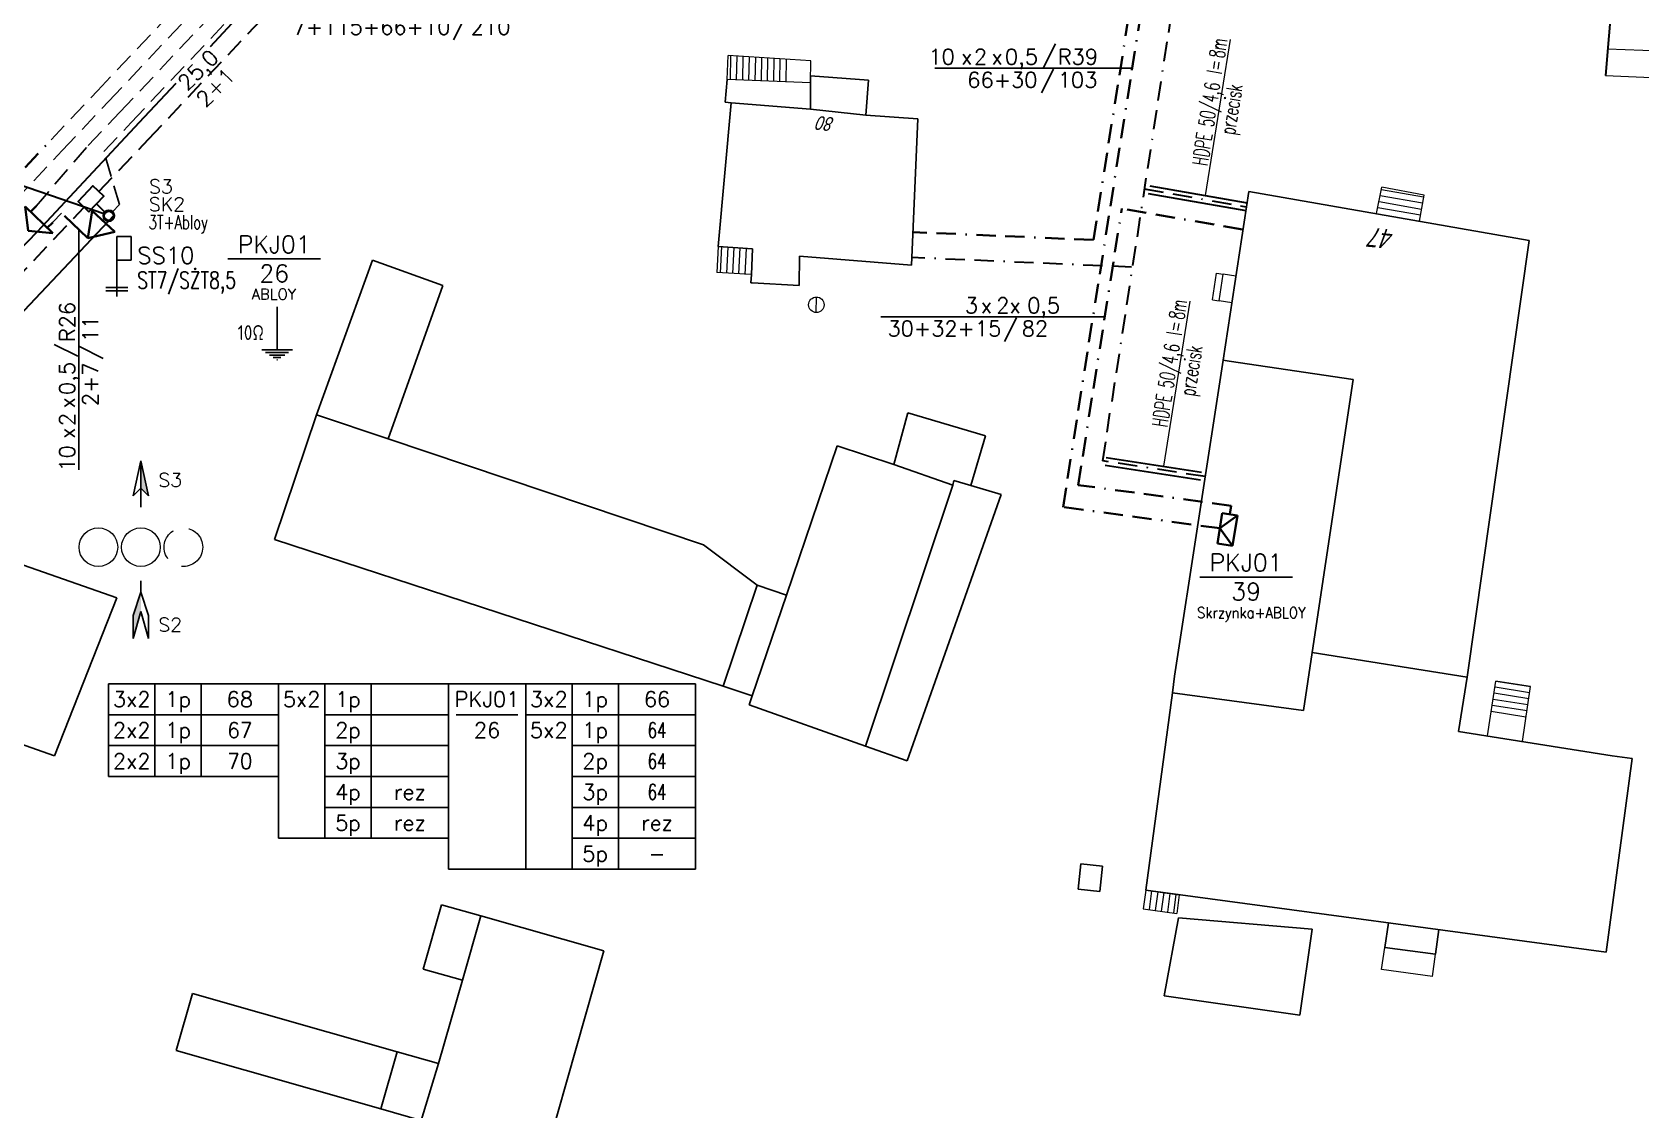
# Model space of a CAD drawing. Header units: millimetres. Extents: x 4848043 to 9699780, y 5827542 to 11659147.
# Drawn here: x 4849736.9 to 4849861.9, y 5827695.2 to 5827778.9 of the extents above; entities that cross this region are included whole.
import ezdxf
from ezdxf.enums import TextEntityAlignment as Align

# ---------------------------------------------------------------- set-up
doc = ezdxf.new("R2010")
doc.units = ezdxf.units.MM
doc.header["$MEASUREMENT"] = 0
for name, pattern in [('0', [0]), ('BORDER', [1.75, 0.5, -0.25, 0.5, -0.25, 0, -0.25]), ('DASHED', [0.75, 0.5, -0.25]), ('KOJ', [0]), ('SCH', [0])]:
    doc.linetypes.add(name, pattern=pattern)
doc.layers.get('0').update_dxf_attribs({"lineweight": 18})
for name, color, linetype, lineweight in [('EADTD_T_0', 7, '0', 18), ('EBTPO_L_6', 9, '0', 18), ('EBUPP_L_0', 7, '0', 18), ('EBUPP_L_3', 6, '0', 25), ('EDZTD_T_0', 7, '0', 25), ('SDRPK_L_0', 7, '0', 35), ('TEL kable doziemne proj.', 32, 'BORDER', 30), ('TEL kanalizacja tel. proj.', 32, 'DASHED', 30), ('TEL rury', 6, 'Continuous', 30), ('TEL rury opis MONIKA', 6, 'Continuous', 20), ('TEL studnie projektowane', 32, 'Continuous', 30), ('TES kable doziemne proj.', 4, 'BORDER', 40), ('TES kable napow. proj.', 241, 'LIN_NAPOW_PROJ', 35), ('TES zakończenia projektowane', 4, 'Continuous', 40), ('TES złącza projektowane', 4, 'Continuous', 40), ('UKKPA_T_6', 251, '0', 18), ('UTTPA_T_2', 34, '0', 18)]:
    doc.layers.add(name, color=color, linetype=linetype, lineweight=lineweight)
for name, color, linetype in [('OPIS_KABLA', 30, 'Continuous'), ('OPIS_RURY', 6, 'Continuous'), ('RURY-ISTN', 6, 'Continuous'), ('S-T-DLUG', 30, 'Continuous'), ('TEL długości przelotów', 30, 'Continuous'), ('TES kable kanałowe proj.', 4, 'DASHED'), ('TES opisy kabli abon.', 30, 'Continuous'), ('TES opisy kabli rozdz.', 30, 'Continuous'), ('TES opisy zakończeń', 30, 'Continuous'), ('TES strzałki i odnośniki', 7, 'Continuous'), ('TES słup. PD', 6, 'Continuous')]:
    doc.layers.add(name, color=color, linetype=linetype)
doc.styles.add('ROMANS', font='simplex.shx')
doc.styles.add('SIMPLEX', font='simplex.shx', dxfattribs={"width": 0.8, "height": 1.5})
doc.styles.get("Standard").update_dxf_attribs({"font": 'txt', "width": 0.8, "oblique": 15})
doc.linetypes.add('LIN_NAPOW_PROJ', pattern='A,0.0001,-0.4,[136,l_napow.shx,S=0.1,R=0,X=-0.4,Y=0],-0.2,[137,l_napow.shx,S=0.1,R=0,X=-0.2,Y=0],-0.2', length=0.8001)

# ---------------------------------------------------------------- blocks, each defined once
blk = doc.blocks.new('SZB')
at = {"color": 0}
blk.add_line((-0.49489, -0.000465), (0.50511, -0.000465), dxfattribs=at)
blk.add_circle((0.00511, -0.000465), 0.5, dxfattribs=at)
blk = doc.blocks.new('SLS')
at = {"color": 0}
blk.add_circle((0, 0), 0.25, dxfattribs=at)
blk.add_circle((0, 0), 0.25, dxfattribs=at)
blk = doc.blocks.new('KBR-SL1P')
for p, q in [((0, 0), (-1, 1.48)), ((-1, 1.48), (1, 1.48)), ((1, 1.48), (0, 0))]:
    blk.add_line(p, q)
blk.add_circle((0, 1.98), 0.35)
blk = doc.blocks.new('KB-RZP')
at = {"style": 'SIMPLEX'}
for s, p in [('/', (0.5, 0.39)), ('x', (-4.75, 0.25)), ('x', (-2.78, 0.25))]:
    blk.add_text(s, height=1, dxfattribs=at).set_placement(p)
for tag, p in [('POJ-KAB', (-5.16, 0.25)), ('DL-KAB', (0.19, -1.25))]:
    blk.add_attdef(tag, text='', height=1, dxfattribs=at).set_placement(p, align=Align.RIGHT)
for tag, p in [('KONS-KAB', (-3.5, 0.25)), ('SR-ZYL', (-0.85, 0.25)), ('SEP', (0.84, -1.25))]:
    blk.add_attdef(tag, text='', height=1, dxfattribs=at).set_placement(p, align=Align.CENTER)
for tag, p in [('NR-KAB', (1.5, 0.25)), ('DL-MON', (1.5, -1.25))]:
    blk.add_attdef(tag, p, '', height=1, dxfattribs=at)
at = {"style": 'SIMPLEX', "flags": 1}
blk.add_attdef('TYP-KAB', text='', height=0.5, dxfattribs=at).set_placement((-8.41, 0.25), align=Align.RIGHT)
blk.add_attdef('REJ-SZAF', (7.64, 0.25), '', height=0.5, dxfattribs=at)
blk = doc.blocks.new('KB-IWP')
at = {"style": 'SIMPLEX'}
for p in [(-1.22, 0.25), (0.64, 0.25)]:
    blk.add_text('x', height=1, dxfattribs=at).set_placement(p, align=Align.RIGHT)
for tag, p in [('POJ-KAB', (-2.13, 0.25)), ('DL-KAB', (-0.62, -1.25))]:
    blk.add_attdef(tag, text='', height=1, dxfattribs=at).set_placement(p, align=Align.RIGHT)
for tag, p in [('KONS-KAB', (-0.52, 0.25)), ('SR-ZYL', (2.12, 0.25)), ('SEP', (-0.02, -1.25))]:
    blk.add_attdef(tag, text='', height=1, dxfattribs=at).set_placement(p, align=Align.CENTER)
at = {"style": 'SIMPLEX', "flags": 1}
blk.add_attdef('TYP-KAB', text='', height=0.5, dxfattribs=at).set_placement((-6.02, 0.25), align=Align.RIGHT)
blk.add_attdef('REJ-SZAF', (6.39, 0.25), '', height=0.5, dxfattribs=at)
at = {"style": 'SIMPLEX'}
blk.add_attdef('DL-MON', (0.7, -1.25), '', height=1, dxfattribs=at)
blk = doc.blocks.new('KBR-ZP2')
blk.add_line((-4, 2), (4, 2))
at = {"style": 'SIMPLEX'}
for tag, p in [('REJ-SZAF', (0, 2.5)), ('NR-ZAK', (0, 0))]:
    blk.add_attdef(tag, text='', height=1.5, dxfattribs=at).set_placement(p, align=Align.CENTER)
blk = doc.blocks.new('S-T-DLUG')
at = {"style": 'ROMANS'}
blk.add_attdef('DL.KAN', text='', height=1, dxfattribs=at).set_placement((0, 0.3), align=Align.CENTER)
blk.add_attdef('L.OTW', text='', height=1, dxfattribs=at).set_placement((0, -0.3), align=Align.TOP_CENTER)
blk = doc.blocks.new('S1')
for p, q in [((0, 5.58), (-0.5, 3.33)), ((0, 2.58), (0, 5.58)), ((0.5, 3.33), (0, 5.58)), ((-0.5, 3.33), (0, 3.83)), ((0, 3.83), (0.5, 3.33)), ((-0.5, -4.42), (0, -2.92)), ((0, -2.92), (0, -2.17)), ((0, -2.92), (0.5, -4.42)), ((-0.5, -5.92), (0, -4.17)), ((-0.5, -4.42), (-0.5, -5.92)), ((0, -4.17), (0.5, -5.92)), ((0.5, -5.92), (0.5, -4.42))]:
    blk.add_line(p, q)
for points in [[(0, 5.58), (0, 3.83), (0.5, 3.33)], [(0, -2.92), (-0.5, -4.42), (0, -4.17), (-0.5, -5.92)]]:
    blk.add_solid(points)
blk = doc.blocks.new('ZL-2P')
for p, q in [((0, 0), (1, 1.25)), ((1, 1.25), (1, -1.25)), ((1, -1.25), (0, 0)), ((1, 0.75), (1.5, 0.75)), ((1, -0.75), (1.5, -0.75))]:
    blk.add_line(p, q)
blk = doc.blocks.new('KBR-GL1P')
for p, q in [((-1, 1), (0, 0)), ((-1, 1), (1, 1)), ((-1, 0), (-1, 1)), ((1, 0), (-1, 0)), ((0, 0), (1, 1)), ((1, 1), (1, 0))]:
    blk.add_line(p, q)
blk = doc.blocks.new('*U147')
for p, q in [((10, 0), (0, 0)), ((0, 0), (0, -4)), ((10, -4), (10, 0)), ((0, -4), (0, -8)), ((9, -4), (1, -4)), ((10, -8), (10, -4)), ((0, -8), (0, -12)), ((10, -12), (10, -8)), ((0, -12), (0, -16)), ((10, -16), (10, -12)), ((0, -16), (0, -20)), ((10, -20), (10, -16)), ((0, -20), (0, -24)), ((10, -24), (10, -20)), ((10, -24), (0, -24))]:
    blk.add_line(p, q)
at = {"style": 'SIMPLEX'}
for tag, p in [('SZAFA', (5, -2)), ('PUNKT', (5, -6))]:
    blk.add_attdef(tag, text='', height=2, dxfattribs=at).set_placement(p, align=Align.MIDDLE_CENTER)
blk = doc.blocks.new('*U136')
for p, q in [((6, 0), (0, 0)), ((0, 0), (0, -4)), ((6, 0), (6, -4)), ((12, 0), (6, 0)), ((22, 0), (12, 0)), ((12, 0), (12, -4)), ((22, -4), (22, 0)), ((6, -4), (0, -4)), ((12, -4), (6, -4)), ((22, -4), (12, -4))]:
    blk.add_line(p, q)
at = {"style": 'SIMPLEX'}
for s, p in [('2x2', (3, -2)), ('1p', (9, -2))]:
    blk.add_text(s, height=2, dxfattribs=at).set_placement(p, align=Align.MIDDLE_CENTER)
blk.add_attdef('PARA1', text='', height=2, dxfattribs=at).set_placement((17, -2), align=Align.MIDDLE_CENTER)
blk = doc.blocks.new('*U126')
for p, q in [((6, 0), (0, 0)), ((0, 0), (0, -16)), ((6, 0), (6, -4)), ((12, 0), (6, 0)), ((22, 0), (12, 0)), ((12, 0), (12, -4)), ((22, -4), (22, 0)), ((6, -4), (6, -8)), ((12, -4), (6, -4)), ((22, -4), (12, -4)), ((12, -4), (12, -8)), ((22, -8), (22, -4)), ((6, -8), (6, -12)), ((12, -8), (6, -8)), ((22, -8), (12, -8)), ((12, -8), (12, -12)), ((22, -12), (22, -8)), ((6, -12), (6, -16)), ((12, -12), (6, -12)), ((22, -12), (12, -12)), ((12, -12), (12, -16)), ((22, -16), (22, -12)), ((0, -16), (0, -20)), ((6, -16), (6, -20)), ((12, -16), (6, -16)), ((22, -16), (12, -16)), ((12, -16), (12, -20)), ((22, -20), (22, -16)), ((6, -20), (0, -20)), ((12, -20), (6, -20)), ((12, -20), (22, -20))]:
    blk.add_line(p, q)
at = {"style": 'SIMPLEX'}
for s, p in [('5x2', (3, -2)), ('1p', (9, -2)), ('2p', (9, -6)), ('3p', (9, -10)), ('4p', (9, -14)), ('5p', (9, -18))]:
    blk.add_text(s, height=2, dxfattribs=at).set_placement(p, align=Align.MIDDLE_CENTER)
for tag, p in [('PARA1', (17, -2)), ('PARA2', (17, -6)), ('PARA3', (17, -10)), ('PARA4', (17, -14)), ('PARA5', (17, -18))]:
    blk.add_attdef(tag, text='', height=2, dxfattribs=at).set_placement(p, align=Align.MIDDLE_CENTER)
blk = doc.blocks.new('OB')
at = {"style": 'ROMANS', "width": 0.6}
blk.add_text('l=', height=2, dxfattribs=at).set_placement((9.86, 0.18))
for tag, p in [('OB_TYP', (8.68, 0.18)), ('OB_SW', (11.54, -2.76))]:
    blk.add_attdef(tag, text='', height=2, dxfattribs=at).set_placement(p, align=Align.RIGHT)
blk.add_attdef('OB_DL', (11.91, 0.18), '', height=2, dxfattribs=at)

msp = doc.modelspace()

# ---------------------------------------------------------------- linework, layer by layer
for centre in [(4849742.08, 5827738.91), (4849745.38, 5827738.91)]:
    msp.add_circle(centre, 1.5)
at = {"linetype": 'DASHED', "ltscale": 5}
msp.add_circle((4849748.68, 5827738.91), 1.5, dxfattribs=at)
at = {"layer": 'EBTPO_L_6', "linetype": 'SCH'}
for p, q in [((4849790.91, 5827775.22), (4849791.01, 5827777.09)), ((4849797.42, 5827776.69), (4849791.01, 5827777.09)), ((4849791.19, 5827777.08), (4849791.15, 5827775.21)), ((4849791.67, 5827777.04), (4849791.63, 5827775.2)), ((4849792.15, 5827777.02), (4849792.11, 5827775.18)), ((4849792.63, 5827776.99), (4849792.59, 5827775.16)), ((4849793.11, 5827776.96), (4849793.07, 5827775.14)), ((4849793.58, 5827776.93), (4849793.55, 5827775.11)), ((4849794.06, 5827776.89), (4849794.03, 5827775.11)), ((4849794.54, 5827776.87), (4849794.51, 5827775.09)), ((4849795.02, 5827776.84), (4849794.99, 5827775.07)), ((4849795.5, 5827776.81), (4849795.47, 5827775.04)), ((4849797.39, 5827774.97), (4849797.42, 5827776.69)), ((4849797.39, 5827774.97), (4849790.91, 5827775.22)), ((4849790.21, 5827762.27), (4849790.11, 5827760.25)), ((4849792.9, 5827762.07), (4849790.21, 5827762.27)), ((4849790.41, 5827760.23), (4849790.51, 5827762.26)), ((4849790.89, 5827760.2), (4849790.99, 5827762.22)), ((4849791.37, 5827760.16), (4849791.47, 5827762.18)), ((4849791.84, 5827760.13), (4849791.94, 5827762.15)), ((4849792.32, 5827760.1), (4849792.42, 5827762.11)), ((4849792.9, 5827762.07), (4849792.8, 5827760.08)), ((4849792.8, 5827760.08), (4849790.11, 5827760.25)), ((4849849.97, 5827724.25), (4849850.64, 5827728.51)), ((4849853.19, 5827727.13), (4849850.49, 5827727.57)), ((4849853.25, 5827727.61), (4849850.57, 5827728.05)), ((4849850.64, 5827728.51), (4849853.32, 5827728.08)), ((4849853.32, 5827728.09), (4849850.64, 5827728.51)), ((4849852.69, 5827723.82), (4849853.32, 5827728.08)), ((4849853.05, 5827726.19), (4849850.34, 5827726.62)), ((4849853.12, 5827726.67), (4849850.41, 5827727.09)), ((4849852.97, 5827725.71), (4849850.26, 5827726.14)), ((4849823.43, 5827712.28), (4849823.24, 5827710.83)), ((4849823.43, 5827712.28), (4849826.04, 5827711.92)), ((4849823.72, 5827710.76), (4849823.91, 5827712.21)), ((4849824.2, 5827710.69), (4849824.39, 5827712.14)), ((4849824.66, 5827710.63), (4849824.87, 5827712.09)), ((4849825.14, 5827710.57), (4849825.34, 5827712.02)), ((4849825.62, 5827710.5), (4849825.81, 5827711.96)), ((4849826.04, 5827711.92), (4849825.85, 5827710.46)), ((4849823.24, 5827710.83), (4849825.85, 5827710.46)), ((4849845.71, 5827705.56), (4849841.74, 5827706.1))]:
    msp.add_line(p, q, dxfattribs=at)
at = {"layer": 'EBTPO_L_6', "linetype": '0'}
for p, q in [((4849841.36, 5827764.82), (4849841.78, 5827766.86)), ((4849841.65, 5827766.23), (4849844.94, 5827765.65)), ((4849841.76, 5827766.69), (4849845.02, 5827766.12)), ((4849845.05, 5827766.26), (4849841.78, 5827766.86)), ((4849844.69, 5827764.23), (4849845.05, 5827766.26)), ((4849845.05, 5827766.26), (4849845.05, 5827766.26)), ((4849841.47, 5827765.28), (4849844.78, 5827764.71)), ((4849841.56, 5827765.75), (4849844.86, 5827765.17)), ((4849828.61, 5827758.12), (4849828.92, 5827760.2)), ((4849828.92, 5827760.2), (4849829.46, 5827760.12)), ((4849829.13, 5827758.04), (4849829.46, 5827760.12)), ((4849830.44, 5827759.97), (4849829.46, 5827760.12)), ((4849828.61, 5827758.12), (4849829.13, 5827758.04)), ((4849830.13, 5827757.89), (4849829.13, 5827758.04)), ((4849841.74, 5827706.1), (4849842, 5827707.83)), ((4849845.71, 5827705.56), (4849845.94, 5827707.3))]:
    msp.add_line(p, q, dxfattribs=at)
at = {"layer": 'EBUPP_L_0', "linetype": '0'}
for p, q in [((4849859.31, 5827777.59), (4849859.14, 5827775.54)), ((4849863.41, 5827777.42), (4849859.31, 5827777.59)), ((4849859.14, 5827775.54), (4849863.32, 5827775.37))]:
    msp.add_line(p, q, dxfattribs=at)
at = {"layer": 'EBUPP_L_3', "linetype": '0'}
for p, q in [((4849790.77, 5827773.46), (4849790.91, 5827775.22)), ((4849797.39, 5827774.97), (4849797.4, 5827775.51)), ((4849797.4, 5827772.93), (4849797.39, 5827774.97)), ((4849797.4, 5827775.51), (4849801.89, 5827775.18)), ((4849801.89, 5827775.18), (4849801.7, 5827772.47)), ((4849790.21, 5827762.27), (4849791.23, 5827773.42)), ((4849791.23, 5827773.42), (4849790.77, 5827773.46)), ((4849791.23, 5827773.42), (4849797.4, 5827772.93)), ((4849801.7, 5827772.47), (4849797.4, 5827772.93)), ((4849801.7, 5827772.47), (4849805.73, 5827772.17)), ((4849805.73, 5827772.17), (4849805.24, 5827760.8)), ((4849831.45, 5827766.54), (4849829.45, 5827753.43)), ((4849853.23, 5827762.74), (4849831.45, 5827766.54)), ((4849853.23, 5827762.74), (4849848.39, 5827728.82)), ((4849763.37, 5827761.19), (4849759.03, 5827749.18)), ((4849768.84, 5827759.23), (4849763.37, 5827761.19)), ((4849792.9, 5827762.07), (4849790.21, 5827762.27)), ((4849792.8, 5827760.08), (4849792.9, 5827762.07)), ((4849796.53, 5827761.51), (4849796.51, 5827759.23)), ((4849805.24, 5827760.8), (4849796.53, 5827761.51)), ((4849792.77, 5827759.43), (4849792.8, 5827760.08)), ((4849764.58, 5827747.33), (4849768.84, 5827759.23)), ((4849792.85, 5827759.43), (4849792.77, 5827759.43)), ((4849796.51, 5827759.23), (4849792.85, 5827759.43)), ((4849825.67, 5827728.89), (4849829.45, 5827753.43)), ((4849829.91, 5827753.37), (4849829.45, 5827753.43)), ((4849839.54, 5827751.93), (4849829.91, 5827753.37)), ((4849839.54, 5827751.93), (4849836.36, 5827730.74)), ((4849759.03, 5827749.18), (4849755.77, 5827739.5)), ((4849759.03, 5827749.18), (4849764.58, 5827747.33)), ((4849804.96, 5827749.34), (4849803.86, 5827745.33)), ((4849810.99, 5827747.56), (4849804.96, 5827749.34)), ((4849809.85, 5827743.71), (4849810.99, 5827747.56)), ((4849789.08, 5827739.09), (4849764.58, 5827747.33)), ((4849799.46, 5827746.78), (4849795.53, 5827735.19)), ((4849799.46, 5827746.78), (4849803.86, 5827745.33)), ((4849808.44, 5827743.74), (4849803.86, 5827745.33)), ((4849808.44, 5827743.74), (4849801.66, 5827723.46)), ((4849808.44, 5827743.74), (4849808.54, 5827744.1)), ((4849808.54, 5827744.1), (4849809.85, 5827743.71)), ((4849812.21, 5827743.01), (4849809.85, 5827743.71)), ((4849812.21, 5827743.01), (4849804.89, 5827722.32)), ((4849743.51, 5827734.97), (4849732.05, 5827738.98)), ((4849755.77, 5827739.5), (4849790.6, 5827728.12)), ((4849793.25, 5827735.96), (4849789.08, 5827739.09)), ((4849738.68, 5827722.71), (4849743.51, 5827734.97)), ((4849790.6, 5827728.12), (4849793.25, 5827735.96)), ((4849792.87, 5827727.36), (4849795.53, 5827735.19)), ((4849793.25, 5827735.96), (4849795.53, 5827735.19)), ((4849795.53, 5827735.19), (4849793.25, 5827735.96)), ((4849835.69, 5827726.23), (4849836.36, 5827730.74)), ((4849848.39, 5827728.82), (4849836.36, 5827730.74)), ((4849825.67, 5827728.89), (4849825.51, 5827727.61)), ((4849847.72, 5827724.6), (4849848.39, 5827728.82)), ((4849792.87, 5827727.36), (4849790.6, 5827728.12)), ((4849823.43, 5827712.28), (4849825.51, 5827727.61)), ((4849825.51, 5827727.61), (4849835.69, 5827726.23)), ((4849738.68, 5827722.71), (4849727.71, 5827726.57)), ((4849792.63, 5827726.66), (4849792.87, 5827727.36)), ((4849792.63, 5827726.66), (4849801.66, 5827723.46)), ((4849859.67, 5827722.7), (4849847.72, 5827724.6)), ((4849804.89, 5827722.32), (4849801.66, 5827723.46)), ((4849859.21, 5827707.45), (4849861.23, 5827722.49)), ((4849861.23, 5827722.49), (4849859.67, 5827722.7)), ((4849818.39, 5827714.33), (4849818.18, 5827712.36)), ((4849820.08, 5827714.14), (4849818.39, 5827714.33)), ((4849819.88, 5827712.18), (4849820.08, 5827714.14)), ((4849818.18, 5827712.36), (4849819.88, 5827712.18)), ((4849823.43, 5827712.28), (4849859.21, 5827707.45)), ((4849767.3, 5827706.15), (4849768.72, 5827711.14)), ((4849768.72, 5827711.14), (4849771.78, 5827710.27)), ((4849770.37, 5827705.28), (4849771.78, 5827710.27)), ((4849781.34, 5827707.55), (4849771.78, 5827710.27)), ((4849824.86, 5827704.08), (4849825.99, 5827710.13)), ((4849825.99, 5827710.13), (4849836.35, 5827709.25)), ((4849836.35, 5827709.25), (4849835.4, 5827702.57)), ((4849781.34, 5827707.55), (4849776.82, 5827691.64)), ((4849770.37, 5827705.28), (4849767.3, 5827706.15)), ((4849768.51, 5827698.81), (4849770.37, 5827705.28)), ((4849748.12, 5827699.81), (4849749.39, 5827704.25)), ((4849749.39, 5827704.25), (4849765.29, 5827699.72)), ((4849835.4, 5827702.57), (4849824.86, 5827704.08)), ((4849748.12, 5827699.81), (4849764.02, 5827695.29)), ((4849765.29, 5827699.72), (4849764.02, 5827695.29)), ((4849768.51, 5827698.81), (4849765.29, 5827699.72)), ((4849767.16, 5827694.39), (4849768.51, 5827698.81)), ((4849764.02, 5827695.29), (4849767.16, 5827694.39))]:
    msp.add_line(p, q, dxfattribs=at)
at = {"layer": 'EBUPP_L_3', "linetype": 'SCH'}
for p, q in [((4849842.28, 5827709.73), (4849842, 5827707.83)), ((4849846.19, 5827709.21), (4849845.94, 5827707.3)), ((4849842, 5827707.83), (4849845.94, 5827707.3))]:
    msp.add_line(p, q, dxfattribs=at)
at = {"layer": 'OPIS_RURY'}
for p, q in [((4849755.96, 5827757.58), (4849755.96, 5827754.24)), ((4849754.77, 5827754.24), (4849757.15, 5827754.24)), ((4849755.07, 5827754.03), (4849756.85, 5827754.03)), ((4849755.37, 5827753.83), (4849756.56, 5827753.83)), ((4849755.66, 5827753.63), (4849756.26, 5827753.63)), ((4849755.94, 5827753.46), (4849755.98, 5827753.46))]:
    msp.add_line(p, q, dxfattribs=at)
at = {"layer": 'RURY-ISTN'}
for p, q in [((4849743.5, 5827763.05), (4849743.5, 5827758.39)), ((4849743.5, 5827763.05), (4849744.62, 5827763.05)), ((4849744.62, 5827763.05), (4849744.62, 5827761.2)), ((4849744.62, 5827761.2), (4849743.5, 5827761.2)), ((4849744.36, 5827759.09), (4849742.65, 5827759.09)), ((4849744.36, 5827758.82), (4849742.65, 5827758.82))]:
    msp.add_line(p, q, dxfattribs=at)
at = {"layer": 'SDRPK_L_0', "linetype": 'KOJ'}
msp.add_line((4849859.7, 5827782.22), (4849859.14, 5827775.54), dxfattribs=at)
at = {"layer": 'SDRPK_L_0', "linetype": '0'}
for p, q in [((4849750.78, 5827777.8), (4849752.45, 5827779.58)), ((4849745.25, 5827771.88), (4849748.12, 5827774.95)), ((4849745.25, 5827771.88), (4849737.32, 5827763.4)), ((4849737.32, 5827763.4), (4849732.11, 5827758.02))]:
    msp.add_line(p, q, dxfattribs=at)
at = {"layer": 'TEL kable doziemne proj.', "ltscale": 3}
for p, q in [((4849825.42, 5827780.37), (4849820.74, 5827749.9)), ((4849823.32, 5827766.74), (4849831.26, 5827765.35)), ((4849822.32, 5827760.66), (4849805.26, 5827761.4))]:
    msp.add_line(p, q, dxfattribs=at)
msp.add_lwpolyline([(4849828.06, 5827744.39), (4849820.11, 5827745.61), (4849820.74, 5827749.9)], dxfattribs=at)
at = {"layer": 'TEL kanalizacja tel. proj.', "ltscale": 3}
for points in [[(4849742.12, 5827766.53), (4849745.97, 5827770.6), (4849761.75, 5827787.3), (4849766.91, 5827793.2), (4849780.74, 5827809.34), (4849783.77, 5827813.28)], [(4849724.1, 5827747.48), (4849727.78, 5827751.36), (4849740.97, 5827765.31)]]:
    msp.add_lwpolyline(points, dxfattribs=at)
at = {"layer": 'TEL rury'}
for p, q in [((4849823.63, 5827766.38), (4849831.21, 5827765.06)), ((4849823.74, 5827766.97), (4849831.32, 5827765.65)), ((4849820.28, 5827745.28), (4849827.68, 5827744.15)), ((4849820.37, 5827745.88), (4849827.77, 5827744.74))]:
    msp.add_line(p, q, dxfattribs=at)
at = {"layer": 'TEL rury opis MONIKA'}
for p, q in [((4849829.98, 5827778.33), (4849828.06, 5827766.22)), ((4849826.85, 5827758.03), (4849824.82, 5827745.19))]:
    msp.add_line(p, q, dxfattribs=at)
at = {"layer": 'TEL studnie projektowane'}
msp.add_line((4849742.58, 5827764.94), (4849741.92, 5827765.57), dxfattribs=at)
msp.add_lwpolyline([(4849741.34, 5827764.96), (4849742.5, 5827766.18), (4849741.66, 5827766.97), (4849740.51, 5827765.75)], close=True, dxfattribs=at)
at = {"layer": 'TES kable doziemne proj.', "ltscale": 3}
for p, q in [((4849819.37, 5827762.77), (4849822.6, 5827783.28)), ((4849817.01, 5827742.03), (4849823.36, 5827782.32)), ((4849818.19, 5827743.74), (4849821.58, 5827765.22)), ((4849830.96, 5827763.58), (4849821.58, 5827765.22)), ((4849819.37, 5827762.77), (4849805.35, 5827763.38)), ((4849830.08, 5827742.13), (4849818.19, 5827743.74)), ((4849829.19, 5827740.38), (4849817.01, 5827742.03)), ((4849829.97, 5827741.47), (4849830.08, 5827742.13))]:
    msp.add_line(p, q, dxfattribs=at)
msp.add_lwpolyline([(4849515.19, 5827752.35), (4849540.65, 5827748.03), (4849645.93, 5827728.69), (4849655.45, 5827730.4), (4849671.04, 5827729.2), (4849679.65, 5827730.59), (4849702.33, 5827732.81), (4849707.34, 5827738.51), (4849720.19, 5827751.29), (4849723.81, 5827755.11), (4849738.4, 5827770.54)], dxfattribs=at)
at = {"layer": 'TES kable kanałowe proj.', "ltscale": 3}
for p, q in [((4849743.17, 5827764.96), (4849743.71, 5827765.53)), ((4849738.53, 5827764.14), (4849739.21, 5827764.86))]:
    msp.add_line(p, q, dxfattribs=at)
for points in [[(4849737.24, 5827765.39), (4849741.29, 5827770.1), (4849743.75, 5827772.7), (4849759.49, 5827789.36), (4849764.6, 5827795.2), (4849778.37, 5827811.27), (4849782.67, 5827816.72)], [(4849738.4, 5827770.54), (4849742, 5827774.35), (4849757.71, 5827790.98), (4849762.79, 5827796.78), (4849776.53, 5827812.82), (4849778.47, 5827814.95)], [(4849739.27, 5827769.71), (4849742.87, 5827773.53), (4849758.6, 5827790.17), (4849763.69, 5827795.99), (4849777.43, 5827812.03), (4849780.64, 5827815.55)], [(4849743.71, 5827765.53), (4849742.5, 5827769.64), (4849744.62, 5827771.88), (4849760.38, 5827788.55), (4849765.51, 5827794.42), (4849779.3, 5827810.51), (4849782.04, 5827814.08)], [(4849702.92, 5827731.66), (4849708.21, 5827737.69), (4849721.05, 5827750.45), (4849724.69, 5827754.29), (4849739.27, 5827769.71)]]:
    msp.add_lwpolyline(points, dxfattribs=at)
at = {"layer": 'TES kable napow. proj.', "ltscale": 3}
for p, q in [((4849742.49, 5827764.79), (4849705.55, 5827777.56)), ((4849709.17, 5827728.55), (4849743.3, 5827764.7))]:
    msp.add_line(p, q, dxfattribs=at)
at = {"layer": 'TES opisy kabli rozdz.'}
for p, q in [((4849807.04, 5827776.1), (4849822.38, 5827776.1)), ((4849740.55, 5827744.93), (4849740.55, 5827763.59)), ((4849820.25, 5827756.79), (4849802.87, 5827756.79))]:
    msp.add_line(p, q, dxfattribs=at)
at = {"layer": 'TES słup. PD'}
for p, q in [((4849746.47, 5827728.3), (4849742.87, 5827728.3)), ((4849742.87, 5827728.3), (4849742.87, 5827725.9)), ((4849746.47, 5827728.3), (4849746.47, 5827725.9)), ((4849750.07, 5827728.3), (4849746.47, 5827728.3)), ((4849756.07, 5827728.3), (4849750.07, 5827728.3)), ((4849750.07, 5827728.3), (4849750.07, 5827725.9)), ((4849756.07, 5827725.9), (4849756.07, 5827728.3)), ((4849778.87, 5827728.3), (4849775.27, 5827728.3)), ((4849775.27, 5827728.3), (4849775.27, 5827725.9)), ((4849778.87, 5827728.3), (4849778.87, 5827725.9)), ((4849782.47, 5827728.3), (4849778.87, 5827728.3)), ((4849788.47, 5827728.3), (4849782.47, 5827728.3)), ((4849782.47, 5827728.3), (4849782.47, 5827725.9)), ((4849788.47, 5827725.9), (4849788.47, 5827728.3)), ((4849750.07, 5827725.9), (4849742.87, 5827725.9)), ((4849756.07, 5827725.9), (4849750.07, 5827725.9)), ((4849782.47, 5827725.9), (4849775.27, 5827725.9)), ((4849788.47, 5827725.9), (4849782.47, 5827725.9))]:
    msp.add_line(p, q, dxfattribs=at)
at = {"layer": 'TES złącza projektowane', "linetype": 'DASHED', "ltscale": 5}
msp.add_line((4849741.26, 5827762.92), (4849739.21, 5827764.86), dxfattribs=at)

# ---------------------------------------------------------------- block references
at = {"layer": 'TEL długości przelotów', "xscale": 1.2, "yscale": 1.2, "zscale": 1.2, "rotation": 44.84038517396005}
msp.add_blockref('S-T-DLUG', (4849750.5, 5827775.3), dxfattribs=at).add_auto_attribs({'DL.KAN': '25,0', 'L.OTW': '2+1'})
at = {"layer": 'TEL rury opis MONIKA'}
ref = msp.add_blockref('OB', (4849828.53, 5827769.75), dxfattribs=dict(at, xscale=0.6, yscale=0.6, zscale=0.6, rotation=81.11696599831771))
ref.add_attrib('OB_TYP', 'HDPE 50/4,6', dxfattribs={"layer": '0', "height": 1.2, "rotation": 81.117, "style": 'ROMANS', "oblique": 360, "width": 0.6}).set_placement((4849829.23, 5827774.91), align=Align.RIGHT)
ref.add_attrib('OB_DL', '8m', (4849829.53, 5827776.83), dxfattribs={"layer": '0', "height": 1.2, "rotation": 81.117, "style": 'ROMANS', "oblique": 360, "width": 0.6})
ref.add_attrib('OB_SW', 'przecisk', dxfattribs={"layer": '0', "height": 1.2, "rotation": 81.117, "style": 'ROMANS', "oblique": 360, "width": 0.6}).set_placement((4849830.96, 5827774.77), align=Align.RIGHT)
ref = msp.add_blockref('OB', (4849825.41, 5827749.45), dxfattribs=dict(at, xscale=0.6, yscale=0.6, zscale=0.6, rotation=81.11696599831771))
ref.add_attrib('OB_TYP', 'HDPE 50/4,6', dxfattribs={"layer": '0', "height": 1.2, "rotation": 81.117, "style": 'ROMANS', "oblique": 360, "width": 0.6}).set_placement((4849826.1, 5827754.61), align=Align.RIGHT)
ref.add_attrib('OB_DL', '8m', (4849826.4, 5827756.53), dxfattribs={"layer": '0', "height": 1.2, "rotation": 81.117, "style": 'ROMANS', "oblique": 360, "width": 0.6})
ref.add_attrib('OB_SW', 'przecisk', dxfattribs={"layer": '0', "height": 1.2, "rotation": 81.117, "style": 'ROMANS', "oblique": 360, "width": 0.6}).set_placement((4849827.84, 5827754.47), align=Align.RIGHT)
at = {"layer": 'TES opisy kabli abon.', "linetype": 'Continuous'}
for p, xscale, yscale, zscale, values in [((4849770.16, 5827780.21), 1.199999999727947, 1.199999999727947, 1.199999999727947, {'POJ-KAB': '5', 'KONS-KAB': '2', 'DL-KAB': '7+115+66+10', 'DL-MON': '210', 'SR-ZYL': '0,5', 'SEP': '/'}), ((4849812.96, 5827756.79), 1.199999999727953, 1.199999999727953, 1.199999999727953, {'POJ-KAB': '3', 'KONS-KAB': '2', 'DL-KAB': '30+32+15', 'DL-MON': '82', 'SR-ZYL': '0,5', 'SEP': '/'})]:
    msp.add_blockref('KB-IWP', p, dxfattribs=dict(at, xscale=xscale, yscale=yscale, zscale=zscale)).add_auto_attribs(values)
at = {"layer": 'TES opisy kabli rozdz.', "xscale": 1.199999999665371, "yscale": 1.199999999665371, "zscale": 1.199999999665371}
msp.add_blockref('KB-RZP', (4849814.8, 5827776.1), dxfattribs=at).add_auto_attribs({'POJ-KAB': '10', 'KONS-KAB': '2', 'SR-ZYL': '0,5', 'NR-KAB': 'R39', 'DL-KAB': '66+30', 'DL-MON': '103', 'SEP': '/'})
at = {"layer": 'TES opisy kabli rozdz.', "xscale": 1.199999999650754, "yscale": 1.199999999650754, "zscale": 1.199999999650754, "rotation": 90}
msp.add_blockref('KB-RZP', (4849740.55, 5827753.03), dxfattribs=at).add_auto_attribs({'POJ-KAB': '10', 'KONS-KAB': '2', 'SR-ZYL': '0,5', 'NR-KAB': 'R26', 'DL-KAB': '2+7', 'DL-MON': '11', 'SEP': '/'})
at = {"layer": 'TES opisy zakończeń', "xscale": 0.8999999999268936, "yscale": 0.8999999999268936, "zscale": 0.8999999999268936}
for p, values in [((4849755.74, 5827759.5), {'REJ-SZAF': 'PKJ01', 'NR-ZAK': '26'}), ((4849831.23, 5827734.79), {'REJ-SZAF': 'PKJ01', 'NR-ZAK': '39'})]:
    msp.add_blockref('KBR-ZP2', p, dxfattribs=at).add_auto_attribs(values)
at = {"layer": 'TES strzałki i odnośniki', "xscale": 1.2, "yscale": 1.2, "zscale": 1.2}
msp.add_blockref('S1', (4849745.38, 5827738.91), dxfattribs=at)
at = {"layer": 'TES słup. PD', "xscale": 0.6, "yscale": 0.6, "zscale": 0.6}
for name, p, values in [('*U126', (4849756.07, 5827728.3), {'PARA4': 'rez', 'PARA5': 'rez'}), ('*U147', (4849769.27, 5827728.3), {'SZAFA': 'PKJ01', 'PUNKT': '26'})]:
    msp.add_blockref(name, p, dxfattribs=at).add_auto_attribs(values)
at = {"layer": 'TES słup. PD'}
ref = msp.add_blockref('*U136', (4849742.87, 5827725.9), dxfattribs=dict(at, xscale=0.6, yscale=0.6, zscale=0.6))
ref.add_attrib('PARA1', '67', dxfattribs={"layer": '0', "height": 1.2, "style": 'SIMPLEX', "width": 0.95}).set_placement((4849753.07, 5827724.7), align=Align.MIDDLE_CENTER)
ref = msp.add_blockref('*U126', (4849775.27, 5827725.9), dxfattribs=dict(at, xscale=0.6, yscale=0.6, zscale=0.6))
ref.add_attrib('PARA1', '64', dxfattribs={"layer": '0', "height": 1.2, "style": 'SIMPLEX', "width": 0.7}).set_placement((4849785.47, 5827724.7), align=Align.MIDDLE_CENTER)
ref.add_attrib('PARA2', '64', dxfattribs={"layer": '0', "height": 1.2, "style": 'SIMPLEX', "width": 0.7}).set_placement((4849785.47, 5827722.3), align=Align.MIDDLE_CENTER)
ref.add_attrib('PARA3', '64', dxfattribs={"layer": '0', "height": 1.2, "style": 'SIMPLEX', "width": 0.7}).set_placement((4849785.47, 5827719.9), align=Align.MIDDLE_CENTER)
ref.add_attrib('PARA4', 'rez', dxfattribs={"layer": '0', "height": 1.2, "style": 'SIMPLEX'}).set_placement((4849785.47, 5827717.5), align=Align.MIDDLE_CENTER)
ref.add_attrib('PARA5', '-', dxfattribs={"layer": '0', "height": 1.2, "style": 'SIMPLEX'}).set_placement((4849785.47, 5827715.1), align=Align.MIDDLE_CENTER)
ref = msp.add_blockref('*U136', (4849742.87, 5827723.5), dxfattribs=dict(at, xscale=0.6, yscale=0.6, zscale=0.6))
ref.add_attrib('PARA1', '70', dxfattribs={"layer": '0', "height": 1.2, "style": 'SIMPLEX', "width": 0.95}).set_placement((4849753.07, 5827722.3), align=Align.MIDDLE_CENTER)
at = {"layer": 'TES zakończenia projektowane', "xscale": 1.200000000146432, "yscale": 1.200000000146432, "zscale": 1.200000000146432, "rotation": 316.7388578584644}
msp.add_blockref('KBR-SL1P', (4849741.26, 5827762.92), dxfattribs=at)
at = {"layer": 'TES zakończenia projektowane', "linetype": 'ByBlock', "xscale": 1.2, "yscale": 1.2, "zscale": 1.2, "rotation": 260.8623744682561}
msp.add_blockref('KBR-GL1P', (4849829.19, 5827740.38), dxfattribs=at)
at = {"layer": 'TES złącza projektowane', "linetype": 'ByBlock', "xscale": 1.2, "yscale": 1.2, "zscale": 1.2, "rotation": 45.92051877939772}
msp.add_blockref('ZL-2P', (4849736.63, 5827763.47), dxfattribs=at)
at = {"layer": 'UKKPA_T_6', "xscale": 1.2, "yscale": 1.2, "zscale": 1.2, "rotation": 88.97723720235952}
msp.add_blockref('SZB', (4849797.85, 5827757.73), dxfattribs=at)
at = {"layer": 'UTTPA_T_2', "xscale": 1.32, "yscale": 1.32, "zscale": 1.2, "rotation": 88.97723720235952}
msp.add_blockref('SLS', (4849742.89, 5827764.65), dxfattribs=at)

# ---------------------------------------------------------------- texts
at = {"layer": 'EADTD_T_0', "insert": (4849798.66, 5827772.35), "char_height": 1.08, "attachment_point": 8, "rotation": 173.8001, "line_spacing_factor": 0.82}
msp.add_mtext('80', dxfattribs=at)
at = {"layer": 'EDZTD_T_0', "insert": (4849841.81, 5827762.89), "char_height": 1.5, "attachment_point": 5, "rotation": 174.7034, "line_spacing_factor": 0.82}
msp.add_mtext('47', dxfattribs=at)
at = {"layer": 'OPIS_KABLA', "style": 'SIMPLEX'}
msp.add_text('ABLOY', height=0.84, rotation=360, dxfattribs=at).set_placement((4849755.71, 5827758.14), align=Align.CENTER)
at = {"layer": 'OPIS_KABLA', "style": 'SIMPLEX', "width": 0.9}
msp.add_text('Skrzynka+ABLOY', height=0.84, rotation=360, dxfattribs=at).set_placement((4849831.63, 5827733.4), align=Align.CENTER)
at = {"layer": 'OPIS_RURY', "style": 'SIMPLEX', "width": 0.8}
msp.add_text('10Ω', height=1.152, rotation=360, dxfattribs=at).set_placement((4849752.9, 5827755))
at = {"layer": 'RURY-ISTN', "style": 'ROMANS'}
msp.add_text('SS10', height=1.296, dxfattribs=at).set_placement((4849745.1, 5827760.92))
at = {"layer": 'RURY-ISTN', "style": 'ROMANS', "width": 0.75}
msp.add_text('ST7/SŻT8,5', height=1.296, dxfattribs=at).set_placement((4849745.1, 5827759))
at = {"layer": 'S-T-DLUG', "style": 'ROMANS'}
for s, p in [('S3', (4849746.01, 5827766.39)), ('SK2', (4849745.99, 5827765)), ('S3', (4849746.73, 5827743.59)), ('S2', (4849746.73, 5827732.35))]:
    msp.add_text(s, height=1.08, dxfattribs=at).set_placement(p)
at = {"layer": 'S-T-DLUG', "style": 'ROMANS', "width": 0.7}
msp.add_text('3T+Abloy', height=1.08, dxfattribs=at).set_placement((4849745.98, 5827763.62))
at = {"layer": 'TES słup. PD', "style": 'SIMPLEX'}
for s, p in [('3x2', (4849744.67, 5827727.1)), ('1p', (4849748.27, 5827727.1)), ('3x2', (4849777.07, 5827727.1)), ('1p', (4849780.67, 5827727.1))]:
    msp.add_text(s, height=1.2, dxfattribs=at).set_placement(p, align=Align.MIDDLE_CENTER)
for tag, p in [('68', (4849753.07, 5827727.1)), ('66', (4849785.47, 5827727.1))]:
    msp.add_attdef(tag, text='', height=1.2, dxfattribs=at).set_placement(p, align=Align.MIDDLE_CENTER)

doc.saveas('drawing.dxf')
